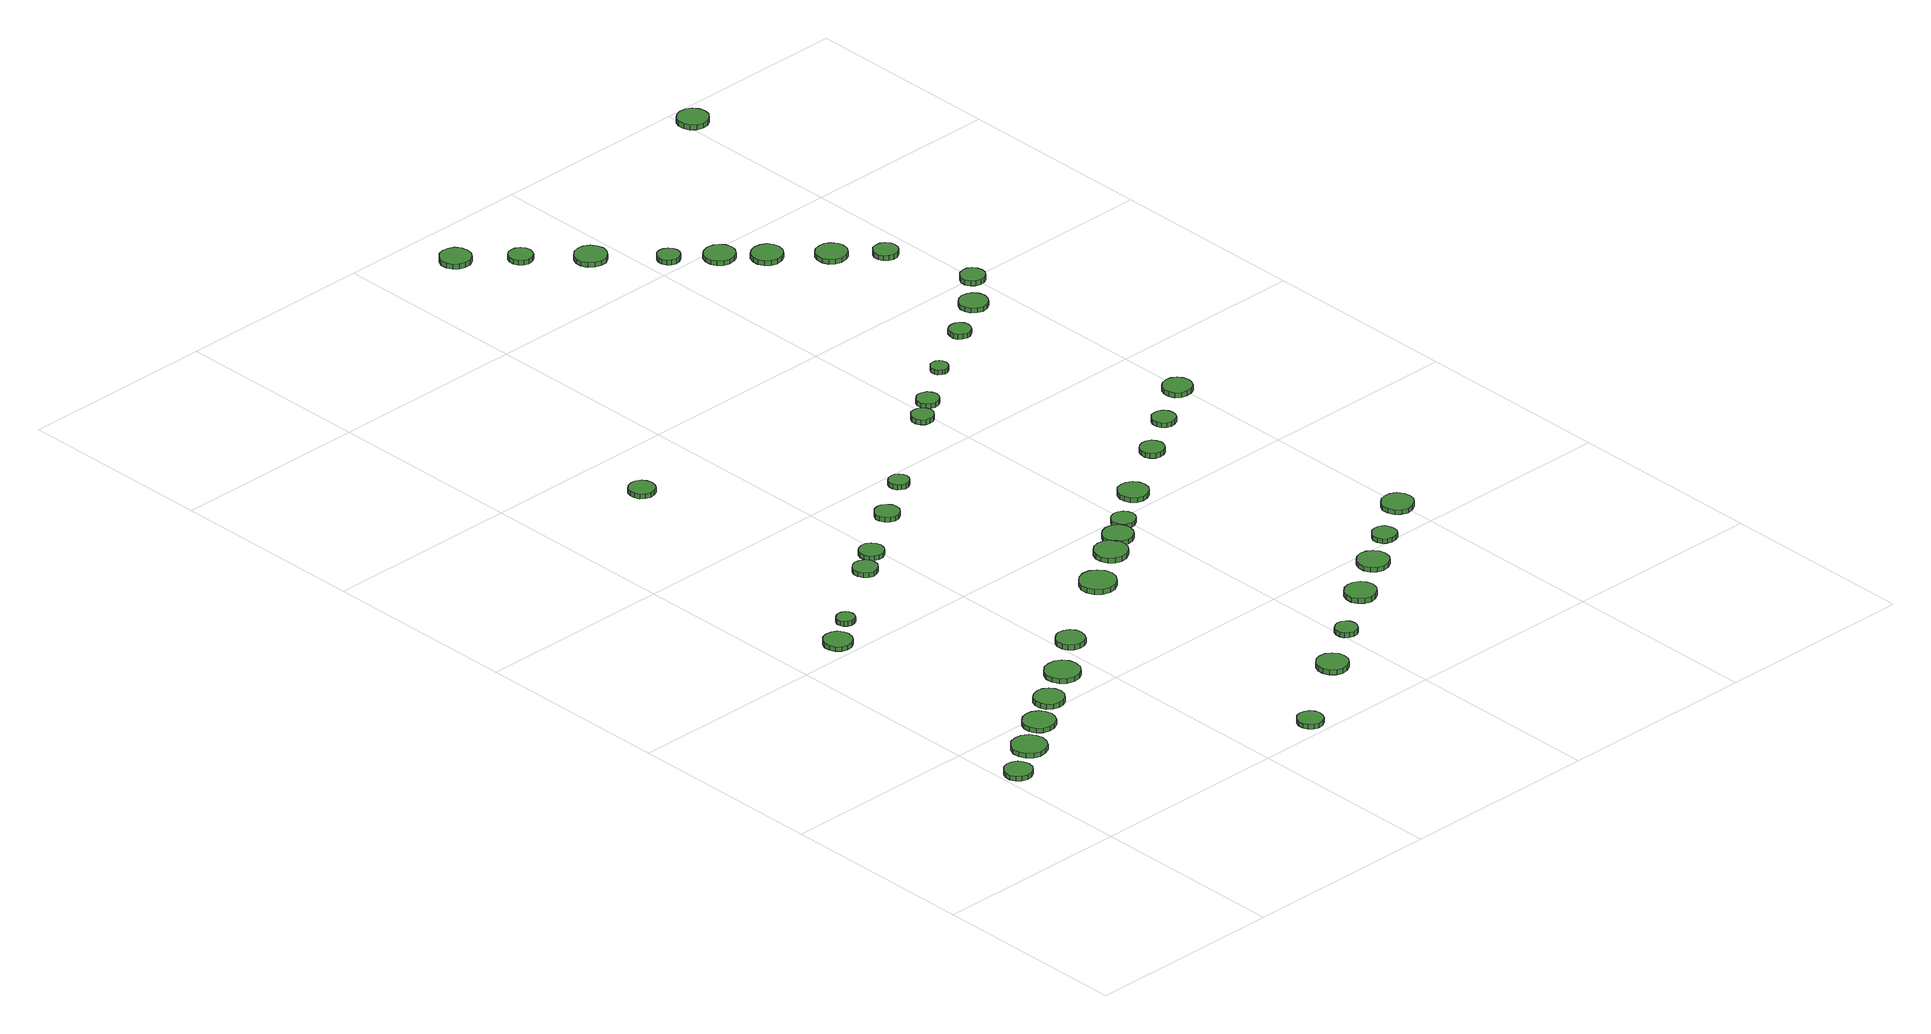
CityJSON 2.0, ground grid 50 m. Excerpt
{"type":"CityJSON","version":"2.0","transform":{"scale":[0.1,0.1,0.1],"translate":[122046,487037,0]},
"CityObjects":{
"tree1":{"type":"SolitaryVegetationObject","attributes":{"function":"something"},"geometry":[{"type":"MultiSurface","lod":"1","boundaries":[[[0,1,2,3,4,5,6,7,8,9,10,11,12,13,14]],[[15,16,17,18,19,20,21,22,23,24,25,26,27,28,29]],[[0,29,28,1]],[[1,28,27,2]],[[2,27,26,3]],[[3,26,25,4]],[[4,25,24,5]],[[5,24,23,6]],[[6,23,22,7]],[[7,22,21,8]],[[8,21,20,9]],[[9,20,19,10]],[[10,19,18,11]],[[11,18,17,12]],[[12,17,16,13]],[[13,16,15,14]],[[14,15,29,0]]]}]},
"tree2":{"type":"SolitaryVegetationObject","attributes":{"function":"something"},"geometry":[{"type":"MultiSurface","lod":"1","boundaries":[[[30,31,32,33,34,35,36,37,38,39,40,41,42,43,44]],[[45,46,47,48,49,50,51,52,53,54,55,56,57,58,59]],[[30,59,58,31]],[[31,58,57,32]],[[32,57,56,33]],[[33,56,55,34]],[[34,55,54,35]],[[35,54,53,36]],[[36,53,52,37]],[[37,52,51,38]],[[38,51,50,39]],[[39,50,49,40]],[[40,49,48,41]],[[41,48,47,42]],[[42,47,46,43]],[[43,46,45,44]],[[44,45,59,30]]]}]},
"tree3":{"type":"SolitaryVegetationObject","attributes":{"function":"something"},"geometry":[{"type":"MultiSurface","lod":"1","boundaries":[[[60,61,62,63,64,65,66,67,68,69,70,71,72,73,74]],[[75,76,77,78,79,80,81,82,83,84,85,86,87,88,89]],[[60,89,88,61]],[[61,88,87,62]],[[62,87,86,63]],[[63,86,85,64]],[[64,85,84,65]],[[65,84,83,66]],[[66,83,82,67]],[[67,82,81,68]],[[68,81,80,69]],[[69,80,79,70]],[[70,79,78,71]],[[71,78,77,72]],[[72,77,76,73]],[[73,76,75,74]],[[74,75,89,60]]]}]},
"tree4":{"type":"SolitaryVegetationObject","attributes":{"function":"something"},"geometry":[{"type":"MultiSurface","lod":"1","boundaries":[[[90,91,92,93,94,95,96,97,98,99,100,101,102,103,104]],[[105,106,107,108,109,110,111,112,113,114,115,116,117,118,119]],[[90,119,118,91]],[[91,118,117,92]],[[92,117,116,93]],[[93,116,115,94]],[[94,115,114,95]],[[95,114,113,96]],[[96,113,112,97]],[[97,112,111,98]],[[98,111,110,99]],[[99,110,109,100]],[[100,109,108,101]],[[101,108,107,102]],[[102,107,106,103]],[[103,106,105,104]],[[104,105,119,90]]]}]},
"tree5":{"type":"SolitaryVegetationObject","attributes":{"function":"something"},"geometry":[{"type":"MultiSurface","lod":"1","boundaries":[[[120,121,122,123,124,125,126,127,128,129,130,131,132,133,134]],[[135,136,137,138,139,140,141,142,143,144,145,146,147,148,149]],[[120,149,148,121]],[[121,148,147,122]],[[122,147,146,123]],[[123,146,145,124]],[[124,145,144,125]],[[125,144,143,126]],[[126,143,142,127]],[[127,142,141,128]],[[128,141,140,129]],[[129,140,139,130]],[[130,139,138,131]],[[131,138,137,132]],[[132,137,136,133]],[[133,136,135,134]],[[134,135,149,120]]]}]},
"tree6":{"type":"SolitaryVegetationObject","attributes":{"function":"something"},"geometry":[{"type":"MultiSurface","lod":"1","boundaries":[[[150,151,152,153,154,155,156,157,158,159,160,161,162,163,164]],[[165,166,167,168,169,170,171,172,173,174,175,176,177,178,179]],[[150,179,178,151]],[[151,178,177,152]],[[152,177,176,153]],[[153,176,175,154]],[[154,175,174,155]],[[155,174,173,156]],[[156,173,172,157]],[[157,172,171,158]],[[158,171,170,159]],[[159,170,169,160]],[[160,169,168,161]],[[161,168,167,162]],[[162,167,166,163]],[[163,166,165,164]],[[164,165,179,150]]]}]},
"tree7":{"type":"SolitaryVegetationObject","attributes":{"function":"something"},"geometry":[{"type":"MultiSurface","lod":"1","boundaries":[[[180,181,182,183,184,185,186,187,188,189,190,191,192,193,194]],[[195,196,197,198,199,200,201,202,203,204,205,206,207,208,209]],[[180,209,208,181]],[[181,208,207,182]],[[182,207,206,183]],[[183,206,205,184]],[[184,205,204,185]],[[185,204,203,186]],[[186,203,202,187]],[[187,202,201,188]],[[188,201,200,189]],[[189,200,199,190]],[[190,199,198,191]],[[191,198,197,192]],[[192,197,196,193]],[[193,196,195,194]],[[194,195,209,180]]]}]},
"tree8":{"type":"SolitaryVegetationObject","attributes":{"function":"something"},"geometry":[{"type":"MultiSurface","lod":"1","boundaries":[[[210,211,212,213,214,215,216,217,218,219,220,221,222,223,224]],[[225,226,227,228,229,230,231,232,233,234,235,236,237,238,239]],[[210,239,238,211]],[[211,238,237,212]],[[212,237,236,213]],[[213,236,235,214]],[[214,235,234,215]],[[215,234,233,216]],[[216,233,232,217]],[[217,232,231,218]],[[218,231,230,219]],[[219,230,229,220]],[[220,229,228,221]],[[221,228,227,222]],[[222,227,226,223]],[[223,226,225,224]],[[224,225,239,210]]]}]},
"tree9":{"type":"SolitaryVegetationObject","attributes":{"function":"something"},"geometry":[{"type":"MultiSurface","lod":"1","boundaries":[[[240,241,242,243,244,245,246,247,248,249,250,251,252,253,254]],[[255,256,257,258,259,260,261,262,263,264,265,266,267,268,269]],[[240,269,268,241]],[[241,268,267,242]],[[242,267,266,243]],[[243,266,265,244]],[[244,265,264,245]],[[245,264,263,246]],[[246,263,262,247]],[[247,262,261,248]],[[248,261,260,249]],[[249,260,259,250]],[[250,259,258,251]],[[251,258,257,252]],[[252,257,256,253]],[[253,256,255,254]],[[254,255,269,240]]]}]},
"tree10":{"type":"SolitaryVegetationObject","attributes":{"function":"something"},"geometry":[{"type":"MultiSurface","lod":"1","boundaries":[[[270,271,272,273,274,275,276,277,278,279,280,281,282,283,284]],[[285,286,287,288,289,290,291,292,293,294,295,296,297,298,299]],[[270,299,298,271]],[[271,298,297,272]],[[272,297,296,273]],[[273,296,295,274]],[[274,295,294,275]],[[275,294,293,276]],[[276,293,292,277]],[[277,292,291,278]],[[278,291,290,279]],[[279,290,289,280]],[[280,289,288,281]],[[281,288,287,282]],[[282,287,286,283]],[[283,286,285,284]],[[284,285,299,270]]]}]},
"tree11":{"type":"SolitaryVegetationObject","attributes":{"function":"something"},"geometry":[{"type":"MultiSurface","lod":"1","boundaries":[[[300,301,302,303,304,305,306,307,308,309,310,311,312,313,314]],[[315,316,317,318,319,320,321,322,323,324,325,326,327,328,329]],[[300,329,328,301]],[[301,328,327,302]],[[302,327,326,303]],[[303,326,325,304]],[[304,325,324,305]],[[305,324,323,306]],[[306,323,322,307]],[[307,322,321,308]],[[308,321,320,309]],[[309,320,319,310]],[[310,319,318,311]],[[311,318,317,312]],[[312,317,316,313]],[[313,316,315,314]],[[314,315,329,300]]]}]},
"tree12":{"type":"SolitaryVegetationObject","attributes":{"function":"something"},"geometry":[{"type":"MultiSurface","lod":"1","boundaries":[[[330,331,332,333,334,335,336,337,338,339,340,341,342,343,344]],[[345,346,347,348,349,350,351,352,353,354,355,356,357,358,359]],[[330,359,358,331]],[[331,358,357,332]],[[332,357,356,333]],[[333,356,355,334]],[[334,355,354,335]],[[335,354,353,336]],[[336,353,352,337]],[[337,352,351,338]],[[338,351,350,339]],[[339,350,349,340]],[[340,349,348,341]],[[341,348,347,342]],[[342,347,346,343]],[[343,346,345,344]],[[344,345,359,330]]]}]},
"tree13":{"type":"SolitaryVegetationObject","attributes":{"function":"something"},"geometry":[{"type":"MultiSurface","lod":"1","boundaries":[[[360,361,362,363,364,365,366,367,368,369,370,371,372,373,374]],[[375,376,377,378,379,380,381,382,383,384,385,386,387,388,389]],[[360,389,388,361]],[[361,388,387,362]],[[362,387,386,363]],[[363,386,385,364]],[[364,385,384,365]],[[365,384,383,366]],[[366,383,382,367]],[[367,382,381,368]],[[368,381,380,369]],[[369,380,379,370]],[[370,379,378,371]],[[371,378,377,372]],[[372,377,376,373]],[[373,376,375,374]],[[374,375,389,360]]]}]},
"tree14":{"type":"SolitaryVegetationObject","attributes":{"function":"something"},"geometry":[{"type":"MultiSurface","lod":"1","boundaries":[[[390,391,392,393,394,395,396,397,398,399,400,401,402,403,404]],[[405,406,407,408,409,410,411,412,413,414,415,416,417,418,419]],[[390,419,418,391]],[[391,418,417,392]],[[392,417,416,393]],[[393,416,415,394]],[[394,415,414,395]],[[395,414,413,396]],[[396,413,412,397]],[[397,412,411,398]],[[398,411,410,399]],[[399,410,409,400]],[[400,409,408,401]],[[401,408,407,402]],[[402,407,406,403]],[[403,406,405,404]],[[404,405,419,390]]]}]},
"tree15":{"type":"SolitaryVegetationObject","attributes":{"function":"something"},"geometry":[{"type":"MultiSurface","lod":"1","boundaries":[[[420,421,422,423,424,425,426,427,428,429,430,431,432,433,434]],[[435,436,437,438,439,440,441,442,443,444,445,446,447,448,449]],[[420,449,448,421]],[[421,448,447,422]],[[422,447,446,423]],[[423,446,445,424]],[[424,445,444,425]],[[425,444,443,426]],[[426,443,442,427]],[[427,442,441,428]],[[428,441,440,429]],[[429,440,439,430]],[[430,439,438,431]],[[431,438,437,432]],[[432,437,436,433]],[[433,436,435,434]],[[434,435,449,420]]]}]},
"tree16":{"type":"SolitaryVegetationObject","attributes":{"function":"something"},"geometry":[{"type":"MultiSurface","lod":"1","boundaries":[[[450,451,452,453,454,455,456,457,458,459,460,461,462,463,464]],[[465,466,467,468,469,470,471,472,473,474,475,476,477,478,479]],[[450,479,478,451]],[[451,478,477,452]],[[452,477,476,453]],[[453,476,475,454]],[[454,475,474,455]],[[455,474,473,456]],[[456,473,472,457]],[[457,472,471,458]],[[458,471,470,459]],[[459,470,469,460]],[[460,469,468,461]],[[461,468,467,462]],[[462,467,466,463]],[[463,466,465,464]],[[464,465,479,450]]]}]},
"tree17":{"type":"SolitaryVegetationObject","attributes":{"function":"something"},"geometry":[{"type":"MultiSurface","lod":"1","boundaries":[[[480,481,482,483,484,485,486,487,488,489,490,491,492,493,494]],[[495,496,497,498,499,500,501,502,503,504,505,506,507,508,509]],[[480,509,508,481]],[[481,508,507,482]],[[482,507,506,483]],[[483,506,505,484]],[[484,505,504,485]],[[485,504,503,486]],[[486,503,502,487]],[[487,502,501,488]],[[488,501,500,489]],[[489,500,499,490]],[[490,499,498,491]],[[491,498,497,492]],[[492,497,496,493]],[[493,496,495,494]],[[494,495,509,480]]]}]},
"tree18":{"type":"SolitaryVegetationObject","attributes":{"function":"something"},"geometry":[{"type":"MultiSurface","lod":"1","boundaries":[[[510,511,512,513,514,515,516,517,518,519,520,521,522,523,524]],[[525,526,527,528,529,530,531,532,533,534,535,536,537,538,539]],[[510,539,538,511]],[[511,538,537,512]],[[512,537,536,513]],[[513,536,535,514]],[[514,535,534,515]],[[515,534,533,516]],[[516,533,532,517]],[[517,532,531,518]],[[518,531,530,519]],[[519,530,529,520]],[[520,529,528,521]],[[521,528,527,522]],[[522,527,526,523]],[[523,526,525,524]],[[524,525,539,510]]]}]},
"tree19":{"type":"SolitaryVegetationObject","attributes":{"function":"something"},"geometry":[{"type":"MultiSurface","lod":"1","boundaries":[[[540,541,542,543,544,545,546,547,548,549,550,551,552,553,554]],[[555,556,557,558,559,560,561,562,563,564,565,566,567,568,569]],[[540,569,568,541]],[[541,568,567,542]],[[542,567,566,543]],[[543,566,565,544]],[[544,565,564,545]],[[545,564,563,546]],[[546,563,562,547]],[[547,562,561,548]],[[548,561,560,549]],[[549,560,559,550]],[[550,559,558,551]],[[551,558,557,552]],[[552,557,556,553]],[[553,556,555,554]],[[554,555,569,540]]]}]},
"tree20":{"type":"SolitaryVegetationObject","attributes":{"function":"something"},"geometry":[{"type":"MultiSurface","lod":"1","boundaries":[[[570,571,572,573,574,575,576,577,578,579,580,581,582,583,584]],[[585,586,587,588,589,590,591,592,593,594,595,596,597,598,599]],[[570,599,598,571]],[[571,598,597,572]],[[572,597,596,573]],[[573,596,595,574]],[[574,595,594,575]],[[575,594,593,576]],[[576,593,592,577]],[[577,592,591,578]],[[578,591,590,579]],[[579,590,589,580]],[[580,589,588,581]],[[581,588,587,582]],[[582,587,586,583]],[[583,586,585,584]],[[584,585,599,570]]]}]},
"tree21":{"type":"SolitaryVegetationObject","attributes":{"function":"something"},"geometry":[{"type":"MultiSurface","lod":"1","boundaries":[[[600,601,602,603,604,605,606,607,608,609,610,611,612,613,614]],[[615,616,617,618,619,620,621,622,623,624,625,626,627,628,629]],[[600,629,628,601]],[[601,628,627,602]],[[602,627,626,603]],[[603,626,625,604]],[[604,625,624,605]],[[605,624,623,606]],[[606,623,622,607]],[[607,622,621,608]],[[608,621,620,609]],[[609,620,619,610]],[[610,619,618,611]],[[611,618,617,612]],[[612,617,616,613]],[[613,616,615,614]],[[614,615,629,600]]]}]},
"tree22":{"type":"SolitaryVegetationObject","attributes":{"function":"something"},"geometry":[{"type":"MultiSurface","lod":"1","boundaries":[[[630,631,632,633,634,635,636,637,638,639,640,641,642,643,644]],[[645,646,647,648,649,650,651,652,653,654,655,656,657,658,659]],[[630,659,658,631]],[[631,658,657,632]],[[632,657,656,633]],[[633,656,655,634]],[[634,655,654,635]],[[635,654,653,636]],[[636,653,652,637]],[[637,652,651,638]],[[638,651,650,639]],[[639,650,649,640]],[[640,649,648,641]],[[641,648,647,642]],[[642,647,646,643]],[[643,646,645,644]],[[644,645,659,630]]]}]},
"tree23":{"type":"SolitaryVegetationObject","attributes":{"function":"something"},"geometry":[{"type":"MultiSurface","lod":"1","boundaries":[[[660,661,662,663,664,665,666,667,668,669,670,671,672,673,674]],[[675,676,677,678,679,680,681,682,683,684,685,686,687,688,689]],[[660,689,688,661]],[[661,688,687,662]],[[662,687,686,663]],[[663,686,685,664]],[[664,685,684,665]],[[665,684,683,666]],[[666,683,682,667]],[[667,682,681,668]],[[668,681,680,669]],[[669,680,679,670]],[[670,679,678,671]],[[671,678,677,672]],[[672,677,676,673]],[[673,676,675,674]],[[674,675,689,660]]]}]},
"tree24":{"type":"SolitaryVegetationObject","attributes":{"function":"something"},"geometry":[{"type":"MultiSurface","lod":"1","boundaries":[[[690,691,692,693,694,695,696,697,698,699,700,701,702,703,704]],[[705,706,707,708,709,710,711,712,713,714,715,716,717,718,719]],[[690,719,718,691]],[[691,718,717,692]],[[692,717,716,693]],[[693,716,715,694]],[[694,715,714,695]],[[695,714,713,696]],[[696,713,712,697]],[[697,712,711,698]],[[698,711,710,699]],[[699,710,709,700]],[[700,709,708,701]],[[701,708,707,702]],[[702,707,706,703]],[[703,706,705,704]],[[704,705,719,690]]]}]},
"tree25":{"type":"SolitaryVegetationObject","attributes":{"function":"something"},"geometry":[{"type":"MultiSurface","lod":"1","boundaries":[[[720,721,722,723,724,725,726,727,728,729,730,731,732,733,734]],[[735,736,737,738,739,740,741,742,743,744,745,746,747,748,749]],[[720,749,748,721]],[[721,748,747,722]],[[722,747,746,723]],[[723,746,745,724]],[[724,745,744,725]],[[725,744,743,726]],[[726,743,742,727]],[[727,742,741,728]],[[728,741,740,729]],[[729,740,739,730]],[[730,739,738,731]],[[731,738,737,732]],[[732,737,736,733]],[[733,736,735,734]],[[734,735,749,720]]]}]},
"tree26":{"type":"SolitaryVegetationObject","attributes":{"function":"something"},"geometry":[{"type":"MultiSurface","lod":"1","boundaries":[[[750,751,752,753,754,755,756,757,758,759,760,761,762,763,764]],[[765,766,767,768,769,770,771,772,773,774,775,776,777,778,779]],[[750,779,778,751]],[[751,778,777,752]],[[752,777,776,753]],[[753,776,775,754]],[[754,775,774,755]],[[755,774,773,756]],[[756,773,772,757]],[[757,772,771,758]],[[758,771,770,759]],[[759,770,769,760]],[[760,769,768,761]],[[761,768,767,762]],[[762,767,766,763]],[[763,766,765,764]],[[764,765,779,750]]]}]},
"tree27":{"type":"SolitaryVegetationObject","attributes":{"function":"something"},"geometry":[{"type":"MultiSurface","lod":"1","boundaries":[[[780,781,782,783,784,785,786,787,788,789,790,791,792,793,794]],[[795,796,797,798,799,800,801,802,803,804,805,806,807,808,809]],[[780,809,808,781]],[[781,808,807,782]],[[782,807,806,783]],[[783,806,805,784]],[[784,805,804,785]],[[785,804,803,786]],[[786,803,802,787]],[[787,802,801,788]],[[788,801,800,789]],[[789,800,799,790]],[[790,799,798,791]],[[791,798,797,792]],[[792,797,796,793]],[[793,796,795,794]],[[794,795,809,780]]]}]},
"tree28":{"type":"SolitaryVegetationObject","attributes":{"function":"something"},"geometry":[{"type":"MultiSurface","lod":"1","boundaries":[[[810,811,812,813,814,815,816,817,818,819,820,821,822,823,824]],[[825,826,827,828,829,830,831,832,833,834,835,836,837,838,839]],[[810,839,838,811]],[[811,838,837,812]],[[812,837,836,813]],[[813,836,835,814]],[[814,835,834,815]],[[815,834,833,816]],[[816,833,832,817]],[[817,832,831,818]],[[818,831,830,819]],[[819,830,829,820]],[[820,829,828,821]],[[821,828,827,822]],[[822,827,826,823]],[[823,826,825,824]],[[824,825,839,810]]]}]},
"tree29":{"type":"SolitaryVegetationObject","attributes":{"function":"something"},"geometry":[{"type":"MultiSurface","lod":"1","boundaries":[[[840,841,842,843,844,845,846,847,848,849,850,851,852,853,854]],[[855,856,857,858,859,860,861,862,863,864,865,866,867,868,869]],[[840,869,868,841]],[[841,868,867,842]],[[842,867,866,843]],[[843,866,865,844]],[[844,865,864,845]],[[845,864,863,846]],[[846,863,862,847]],[[847,862,861,848]],[[848,861,860,849]],[[849,860,859,850]],[[850,859,858,851]],[[851,858,857,852]],[[852,857,856,853]],[[853,856,855,854]],[[854,855,869,840]]]}]},
"tree30":{"type":"SolitaryVegetationObject","attributes":{"function":"something"},"geometry":[{"type":"MultiSurface","lod":"1","boundaries":[[[870,871,872,873,874,875,876,877,878,879,880,881,882,883,884]],[[885,886,887,888,889,890,891,892,893,894,895,896,897,898,899]],[[870,899,898,871]],[[871,898,897,872]],[[872,897,896,873]],[[873,896,895,874]],[[874,895,894,875]],[[875,894,893,876]],[[876,893,892,877]],[[877,892,891,878]],[[878,891,890,879]],[[879,890,889,880]],[[880,889,888,881]],[[881,888,887,882]],[[882,887,886,883]],[[883,886,885,884]],[[884,885,899,870]]]}]},
"tree31":{"type":"SolitaryVegetationObject","attributes":{"function":"something"},"geometry":[{"type":"MultiSurface","lod":"1","boundaries":[[[900,901,902,903,904,905,906,907,908,909,910,911,912,913,914]],[[915,916,917,918,919,920,921,922,923,924,925,926,927,928,929]],[[900,929,928,901]],[[901,928,927,902]],[[902,927,926,903]],[[903,926,925,904]],[[904,925,924,905]],[[905,924,923,906]],[[906,923,922,907]],[[907,922,921,908]],[[908,921,920,909]],[[909,920,919,910]],[[910,919,918,911]],[[911,918,917,912]],[[912,917,916,913]],[[913,916,915,914]],[[914,915,929,900]]]}]},
"tree32":{"type":"SolitaryVegetationObject","attributes":{"function":"something"},"geometry":[{"type":"MultiSurface","lod":"1","boundaries":[[[930,931,932,933,934,935,936,937,938,939,940,941,942,943,944]],[[945,946,947,948,949,950,951,952,953,954,955,956,957,958,959]],[[930,959,958,931]],[[931,958,957,932]],[[932,957,956,933]],[[933,956,955,934]],[[934,955,954,935]],[[935,954,953,936]],[[936,953,952,937]],[[937,952,951,938]],[[938,951,950,939]],[[939,950,949,940]],[[940,949,948,941]],[[941,948,947,942]],[[942,947,946,943]],[[943,946,945,944]],[[944,945,959,930]]]}]},
"tree33":{"type":"SolitaryVegetationObject","attributes":{"function":"something"},"geometry":[{"type":"MultiSurface","lod":"1","boundaries":[[[960,961,962,963,964,965,966,967,968,969,970,971,972,973,974]],[[975,976,977,978,979,980,981,982,983,984,985,986,987,988,989]],[[960,989,988,961]],[[961,988,987,962]],[[962,987,986,963]],[[963,986,985,964]],[[964,985,984,965]],[[965,984,983,966]],[[966,983,982,967]],[[967,982,981,968]],[[968,981,980,969]],[[969,980,979,970]],[[970,979,978,971]],[[971,978,977,972]],[[972,977,976,973]],[[973,976,975,974]],[[974,975,989,960]]]}]},
"tree34":{"type":"SolitaryVegetationObject","attributes":{"function":"something"},"geometry":[{"type":"MultiSurface","lod":"1","boundaries":[[[990,991,992,993,994,995,996,997,998,999,1000,1001,1002,1003,1004]],[[1005,1006,1007,1008,1009,1010,1011,1012,1013,1014,1015,1016,1017,1018,1019]],[[990,1019,1018,991]],[[991,1018,1017,992]],[[992,1017,1016,993]],[[993,1016,1015,994]],[[994,1015,1014,995]],[[995,1014,1013,996]],[[996,1013,1012,997]],[[997,1012,1011,998]],[[998,1011,1010,999]],[[999,1010,1009,1000]],[[1000,1009,1008,1001]],[[1001,1008,1007,1002]],[[1002,1007,1006,1003]],[[1003,1006,1005,1004]],[[1004,1005,1019,990]]]}]},
"tree35":{"type":"SolitaryVegetationObject","attributes":{"function":"something"},"geometry":[{"type":"MultiSurface","lod":"1","boundaries":[[[1020,1021,1022,1023,1024,1025,1026,1027,1028,1029,1030,1031,1032,1033,1034]],[[1035,1036,1037,1038,1039,1040,1041,1042,1043,1044,1045,1046,1047,1048,1049]],[[1020,1049,1048,1021]],[[1021,1048,1047,1022]],[[1022,1047,1046,1023]],[[1023,1046,1045,1024]],[[1024,1045,1044,1025]],[[1025,1044,1043,1026]],[[1026,1043,1042,1027]],[[1027,1042,1041,1028]],[[1028,1041,1040,1029]],[[1029,1040,1039,1030]],[[1030,1039,1038,1031]],[[1031,1038,1037,1032]],[[1032,1037,1036,1033]],[[1033,1036,1035,1034]],[[1034,1035,1049,1020]]]}]},
"tree36":{"type":"SolitaryVegetationObject","attributes":{"function":"something"},"geometry":[{"type":"MultiSurface","lod":"1","boundaries":[[[1050,1051,1052,1053,1054,1055,1056,1057,1058,1059,1060,1061,1062,1063,1064]],[[1065,1066,1067,1068,1069,1070,1071,1072,1073,1074,1075,1076,1077,1078,1079]],[[1050,1079,1078,1051]],[[1051,1078,1077,1052]],[[1052,1077,1076,1053]],[[1053,1076,1075,1054]],[[1054,1075,1074,1055]],[[1055,1074,1073,1056]],[[1056,1073,1072,1057]],[[1057,1072,1071,1058]],[[1058,1071,1070,1059]],[[1059,1070,1069,1060]],[[1060,1069,1068,1061]],[[1061,1068,1067,1062]],[[1062,1067,1066,1063]],[[1063,1066,1065,1064]],[[1064,1065,1079,1050]]]}]},
"tree37":{"type":"SolitaryVegetationObject","attributes":{"function":"something"},"geometry":[{"type":"MultiSurface","lod":"1","boundaries":[[[1080,1081,1082,1083,1084,1085,1086,1087,1088,1089,1090,1091,1092,1093,1094]],[[1095,1096,1097,1098,1099,1100,1101,1102,1103,1104,1105,1106,1107,1108,1109]],[[1080,1109,1108,1081]],[[1081,1108,1107,1082]],[[1082,1107,1106,1083]],[[1083,1106,1105,1084]],[[1084,1105,1104,1085]],[[1085,1104,1103,1086]],[[1086,1103,1102,1087]],[[1087,1102,1101,1088]],[[1088,1101,1100,1089]],[[1089,1100,1099,1090]],[[1090,1099,1098,1091]],[[1091,1098,1097,1092]],[[1092,1097,1096,1093]],[[1093,1096,1095,1094]],[[1094,1095,1109,1080]]]}]},
"tree38":{"type":"SolitaryVegetationObject","attributes":{"function":"something"},"geometry":[{"type":"MultiSurface","lod":"1","boundaries":[[[1110,1111,1112,1113,1114,1115,1116,1117,1118,1119,1120,1121,1122,1123,1124]],[[1125,1126,1127,1128,1129,1130,1131,1132,1133,1134,1135,1136,1137,1138,1139]],[[1110,1139,1138,1111]],[[1111,1138,1137,1112]],[[1112,1137,1136,1113]],[[1113,1136,1135,1114]],[[1114,1135,1134,1115]],[[1115,1134,1133,1116]],[[1116,1133,1132,1117]],[[1117,1132,1131,1118]],[[1118,1131,1130,1119]],[[1119,1130,1129,1120]],[[1120,1129,1128,1121]],[[1121,1128,1127,1122]],[[1122,1127,1126,1123]],[[1123,1126,1125,1124]],[[1124,1125,1139,1110]]]}]},
"tree39":{"type":"SolitaryVegetationObject","attributes":{"function":"something"},"geometry":[{"type":"MultiSurface","lod":"1","boundaries":[[[1140,1141,1142,1143,1144,1145,1146,1147,1148,1149,1150,1151,1152,1153,1154]],[[1155,1156,1157,1158,1159,1160,1161,1162,1163,1164,1165,1166,1167,1168,1169]],[[1140,1169,1168,1141]],[[1141,1168,1167,1142]],[[1142,1167,1166,1143]],[[1143,1166,1165,1144]],[[1144,1165,1164,1145]],[[1145,1164,1163,1146]],[[1146,1163,1162,1147]],[[1147,1162,1161,1148]],[[1148,1161,1160,1149]],[[1149,1160,1159,1150]],[[1150,1159,1158,1151]],[[1151,1158,1157,1152]],[[1152,1157,1156,1153]],[[1153,1156,1155,1154]],[[1154,1155,1169,1140]]]}]},
"tree40":{"type":"SolitaryVegetationObject","attributes":{"function":"something"},"geometry":[{"type":"MultiSurface","lod":"1","boundaries":[[[1170,1171,1172,1173,1174,1175,1176,1177,1178,1179,1180,1181,1182,1183,1184]],[[1185,1186,1187,1188,1189,1190,1191,1192,1193,1194,1195,1196,1197,1198,1199]],[[1170,1199,1198,1171]],[[1171,1198,1197,1172]],[[1172,1197,1196,1173]],[[1173,1196,1195,1174]],[[1174,1195,1194,1175]],[[1175,1194,1193,1176]],[[1176,1193,1192,1177]],[[1177,1192,1191,1178]],[[1178,1191,1190,1179]],[[1179,1190,1189,1180]],[[1180,1189,1188,1181]],[[1181,1188,1187,1182]],[[1182,1187,1186,1183]],[[1183,1186,1185,1184]],[[1184,1185,1199,1170]]]}]},
"tree41":{"type":"SolitaryVegetationObject","attributes":{"function":"something"},"geometry":[{"type":"MultiSurface","lod":"1","boundaries":[[[1200,1201,1202,1203,1204,1205,1206,1207,1208,1209,1210,1211,1212,1213,1214]],[[1215,1216,1217,1218,1219,1220,1221,1222,1223,1224,1225,1226,1227,1228,1229]],[[1200,1229,1228,1201]],[[1201,1228,1227,1202]],[[1202,1227,1226,1203]],[[1203,1226,1225,1204]],[[1204,1225,1224,1205]],[[1205,1224,1223,1206]],[[1206,1223,1222,1207]],[[1207,1222,1221,1208]],[[1208,1221,1220,1209]],[[1209,1220,1219,1210]],[[1210,1219,1218,1211]],[[1211,1218,1217,1212]],[[1212,1217,1216,1213]],[[1213,1216,1215,1214]],[[1214,1215,1229,1200]]]}]},
"tree42":{"type":"SolitaryVegetationObject","attributes":{"function":"something"},"geometry":[{"type":"MultiSurface","lod":"1","boundaries":[[[1230,1231,1232,1233,1234,1235,1236,1237,1238,1239,1240,1241,1242,1243,1244]],[[1245,1246,1247,1248,1249,1250,1251,1252,1253,1254,1255,1256,1257,1258,1259]],[[1230,1259,1258,1231]],[[1231,1258,1257,1232]],[[1232,1257,1256,1233]],[[1233,1256,1255,1234]],[[1234,1255,1254,1235]],[[1235,1254,1253,1236]],[[1236,1253,1252,1237]],[[1237,1252,1251,1238]],[[1238,1251,1250,1239]],[[1239,1250,1249,1240]],[[1240,1249,1248,1241]],[[1241,1248,1247,1242]],[[1242,1247,1246,1243]],[[1243,1246,1245,1244]],[[1244,1245,1259,1230]]]}]},
"tree43":{"type":"SolitaryVegetationObject","attributes":{"function":"something"},"geometry":[{"type":"MultiSurface","lod":"1","boundaries":[[[1260,1261,1262,1263,1264,1265,1266,1267,1268,1269,1270,1271,1272,1273,1274]],[[1275,1276,1277,1278,1279,1280,1281,1282,1283,1284,1285,1286,1287,1288,1289]],[[1260,1289,1288,1261]],[[1261,1288,1287,1262]],[[1262,1287,1286,1263]],[[1263,1286,1285,1264]],[[1264,1285,1284,1265]],[[1265,1284,1283,1266]],[[1266,1283,1282,1267]],[[1267,1282,1281,1268]],[[1268,1281,1280,1269]],[[1269,1280,1279,1270]],[[1270,1279,1278,1271]],[[1271,1278,1277,1272]],[[1272,1277,1276,1273]],[[1273,1276,1275,1274]],[[1274,1275,1289,1260]]]}]}
},
"vertices":[
[77,346,14],[74,360,14],[66,372,14],[53,379,14],[39,381,14],[25,376,14],[15,366,14],[9,353,14],[9,339,14],[15,326,14],[25,316,14],[39,312,14],[53,313,14],[66,321,14],[74,332,14],[74,332,2],[66,321,2],[53,313,2],[39,312,2],[25,316,2],[15,326,2],[9,339,2],[9,353,2],[15,366,2],[25,376,2],[39,381,2],[53,379,2],[66,372,2],[74,360,2],[77,346,2],
[180,408,14],[176,425,14],[166,440,14],[150,449,14],[132,451,14],[115,445,14],[102,433,14],[95,417,14],[95,399,14],[102,383,14],[115,371,14],[132,365,14],[150,367,14],[166,376,14],[176,390,14],[176,390,2],[166,376,2],[150,367,2],[132,365,2],[115,371,2],[102,383,2],[95,399,2],[95,417,2],[102,433,2],[115,445,2],[132,451,2],[150,449,2],[166,440,2],[176,425,2],[180,408,2],
[269,471,14],[265,487,14],[256,500,14],[241,508,14],[225,510,14],[209,505,14],[197,494,14],[190,479,14],[190,462,14],[197,447,14],[209,436,14],[225,431,14],[241,433,14],[256,441,14],[265,455,14],[265,455,2],[256,441,2],[241,433,2],[225,431,2],[209,436,2],[197,447,2],[190,462,2],[190,479,2],[197,494,2],[209,505,2],[225,510,2],[241,508,2],[256,500,2],[265,487,2],[269,471,2],
[176,1040,20],[173,1054,20],[165,1066,20],[152,1073,20],[137,1075,20],[123,1070,20],[113,1061,20],[107,1047,20],[107,1033,20],[113,1019,20],[123,1009,20],[137,1005,20],[152,1006,20],[165,1014,20],[173,1026,20],[173,1026,8],[165,1014,8],[152,1006,8],[137,1005,8],[123,1009,8],[113,1019,8],[107,1033,8],[107,1047,8],[113,1061,8],[123,1070,8],[137,1075,8],[152,1073,8],[165,1066,8],[173,1054,8],[176,1040,8],
[353,527,16],[349,542,16],[340,554,16],[327,562,16],[312,564,16],[297,559,16],[285,549,16],[279,535,16],[279,519,16],[285,505,16],[297,495,16],[312,490,16],[327,492,16],[340,499,16],[349,512,16],[349,512,3],[340,499,3],[327,492,3],[312,490,3],[297,495,3],[285,505,3],[279,519,3],[279,535,3],[285,549,3],[297,559,3],[312,564,3],[327,562,3],[340,554,3],[349,542,3],[353,527,3],
[250,1104,16],[248,1113,16],[243,1120,16],[235,1125,16],[226,1126,16],[217,1123,16],[210,1117,16],[206,1108,16],[206,1099,16],[210,1091,16],[217,1085,16],[226,1082,16],[235,1083,16],[243,1087,16],[248,1095,16],[248,1095,3],[243,1087,3],[235,1083,3],[226,1082,3],[217,1085,3],[210,1091,3],[206,1099,3],[206,1108,3],[210,1117,3],[217,1123,3],[226,1126,3],[235,1125,3],[243,1120,3],[248,1113,3],[250,1104,3],
[462,591,16],[459,608,16],[448,623,16],[433,631,16],[415,633,16],[398,628,16],[385,616,16],[377,600,16],[377,582,16],[385,566,16],[398,554,16],[415,548,16],[433,550,16],[448,559,16],[459,573,16],[459,573,4],[448,559,4],[433,550,4],[415,548,4],[398,554,4],[385,566,4],[377,582,4],[377,600,4],[385,616,4],[398,628,4],[415,633,4],[433,631,4],[448,623,4],[459,608,4],[462,591,4],
[704,39,20],[701,52,20],[694,63,20],[682,69,20],[669,71,20],[657,67,20],[647,58,20],[642,46,20],[642,33,20],[647,21,20],[657,12,20],[669,8,20],[682,9,20],[694,16,20],[701,26,20],[701,26,8],[694,16,8],[682,9,8],[669,8,8],[657,12,8],[647,21,8],[642,33,8],[642,46,8],[647,58,8],[657,67,8],[669,71,8],[682,69,8],[694,63,8],[701,52,8],[704,39,8],
[561,675,21],[558,689,21],[550,701,21],[537,708,21],[522,710,21],[509,705,21],[498,695,21],[492,682,21],[492,667,21],[498,654,21],[509,644,21],[522,640,21],[537,641,21],[550,648,21],[558,660,21],[558,660,8],[550,648,8],[537,641,8],[522,640,8],[509,644,8],[498,654,8],[492,667,8],[492,682,8],[498,695,8],[509,705,8],[522,710,8],[537,708,8],[550,701,8],[558,689,8],[561,675,8],
[444,1232,17],[442,1244,17],[434,1254,17],[423,1260,17],[411,1262,17],[399,1258,17],[390,1249,17],[384,1238,17],[384,1225,17],[390,1214,17],[399,1205,17],[411,1201,17],[423,1203,17],[434,1209,17],[442,1219,17],[442,1219,5],[434,1209,5],[423,1203,5],[411,1201,5],[399,1205,5],[390,1214,5],[384,1225,5],[384,1238,5],[390,1249,5],[399,1258,5],[411,1262,5],[423,1260,5],[434,1254,5],[442,1244,5],[444,1232,5],
[328,1842,14],[325,1855,14],[318,1866,14],[306,1873,14],[293,1874,14],[280,1870,14],[270,1861,14],[265,1849,14],[265,1836,14],[270,1823,14],[280,1815,14],[293,1810,14],[306,1812,14],[318,1818,14],[325,1829,14],[325,1829,2],[318,1818,2],[306,1812,2],[293,1810,2],[280,1815,2],[270,1823,2],[265,1836,2],[265,1849,2],[270,1861,2],[280,1870,2],[293,1874,2],[306,1873,2],[318,1866,2],[325,1855,2],[328,1842,2],
[509,1278,15],[506,1290,15],[499,1300,15],[488,1307,15],[475,1308,15],[463,1304,15],[454,1296,15],[449,1284,15],[449,1272,15],[454,1260,15],[463,1252,15],[475,1248,15],[488,1249,15],[499,1255,15],[506,1266,15],[506,1266,3],[499,1255,3],[488,1249,3],[475,1248,3],[463,1252,3],[454,1260,3],[449,1272,3],[449,1284,3],[454,1296,3],[463,1304,3],[475,1308,3],[488,1307,3],[499,1300,3],[506,1290,3],[509,1278,3],
[921,184,20],[918,199,20],[908,212,20],[894,221,20],[878,222,20],[863,217,20],[851,206,20],[845,192,20],[845,176,20],[851,161,20],[863,150,20],[878,145,20],[894,147,20],[908,155,20],[918,168,20],[918,168,7],[908,155,7],[894,147,7],[878,145,7],[863,150,7],[851,161,7],[845,176,7],[845,192,7],[851,206,7],[863,217,7],[878,222,7],[894,221,7],[908,212,7],[918,199,7],[921,184,7],
[800,821,16],[796,839,16],[785,854,16],[769,864,16],[751,866,16],[733,860,16],[719,847,16],[711,830,16],[711,812,16],[719,795,16],[733,782,16],[751,776,16],[769,778,16],[785,788,16],[796,803,16],[796,803,3],[785,788,3],[769,778,3],[751,776,3],[733,782,3],[719,795,3],[711,812,3],[711,830,3],[719,847,3],[733,860,3],[751,866,3],[769,864,3],[785,854,3],[796,839,3],[800,821,3],
[652,1375,16],[650,1387,16],[642,1397,16],[631,1404,16],[619,1405,16],[607,1401,16],[598,1393,16],[592,1381,16],[592,1369,16],[598,1357,16],[607,1349,16],[619,1345,16],[631,1346,16],[642,1352,16],[650,1363,16],[650,1363,4],[642,1352,4],[631,1346,4],[619,1345,4],[607,1349,4],[598,1357,4],[592,1369,4],[592,1381,4],[598,1393,4],[607,1401,4],[619,1405,4],[631,1404,4],[642,1397,4],[650,1387,4],[652,1375,4],
[1040,273,19],[1038,284,19],[1031,293,19],[1022,299,19],[1010,300,19],[1000,296,19],[991,289,19],[987,279,19],[987,267,19],[991,257,19],[1000,250,19],[1010,246,19],[1022,247,19],[1031,253,19],[1038,262,19],[1038,262,6],[1031,253,6],[1022,247,6],[1010,246,6],[1000,250,6],[991,257,6],[987,267,6],[987,279,6],[991,289,6],[1000,296,6],[1010,300,6],[1022,299,6],[1031,293,6],[1038,284,6],[1040,273,6],
[913,899,15],[910,916,15],[900,930,15],[885,938,15],[868,940,15],[852,935,15],[839,923,15],[832,908,15],[832,891,15],[839,875,15],[852,864,15],[868,859,15],[885,860,15],[900,869,15],[910,883,15],[910,883,2],[900,869,2],[885,860,2],[868,859,2],[852,864,2],[839,875,2],[832,891,2],[832,908,2],[839,923,2],[852,935,2],[868,940,2],[885,938,2],[900,930,2],[910,916,2],[913,899,2],
[759,1452,20],[757,1462,20],[751,1470,20],[742,1476,20],[732,1477,20],[722,1474,20],[714,1467,20],[710,1457,20],[710,1447,20],[714,1437,20],[722,1431,20],[732,1427,20],[742,1428,20],[751,1434,20],[757,1442,20],[757,1442,7],[751,1434,7],[742,1428,7],[732,1427,7],[722,1431,7],[714,1437,7],[710,1447,7],[710,1457,7],[714,1467,7],[722,1474,7],[732,1477,7],[742,1476,7],[751,1470,7],[757,1462,7],[759,1452,7],
[971,940,15],[968,955,15],[959,968,15],[945,975,15],[930,977,15],[915,972,15],[904,962,15],[897,948,15],[897,932,15],[904,918,15],[915,908,15],[930,903,15],[945,905,15],[959,912,15],[968,925,15],[968,925,3],[959,912,3],[945,905,3],[930,903,3],[915,908,3],[904,918,3],[897,932,3],[897,948,3],[904,962,3],[915,972,3],[930,977,3],[945,975,3],[959,968,3],[968,955,3],[971,940,3],
[1187,366,21],[1183,381,21],[1174,394,21],[1160,402,21],[1144,404,21],[1129,399,21],[1117,388,21],[1110,374,21],[1110,357,21],[1117,343,21],[1129,332,21],[1144,327,21],[1160,329,21],[1174,337,21],[1183,350,21],[1183,350,8],[1174,337,8],[1160,329,8],[1144,327,8],[1129,332,8],[1117,343,8],[1110,357,8],[1110,374,8],[1117,388,8],[1129,399,8],[1144,404,8],[1160,402,8],[1174,394,8],[1183,381,8],[1187,366,8],
[1020,980,15],[1017,992,15],[1010,1002,15],[999,1008,15],[987,1009,15],[975,1005,15],[966,997,15],[961,986,15],[961,974,15],[966,962,15],[975,954,15],[987,950,15],[999,952,15],[1010,958,15],[1017,968,15],[1017,968,3],[1010,958,3],[999,952,3],[987,950,3],[975,954,3],[966,962,3],[961,974,3],[961,986,3],[966,997,3],[975,1005,3],[987,1009,3],[999,1008,3],[1010,1002,3],[1017,992,3],[1020,980,3],
[1306,447,19],[1302,463,19],[1293,476,19],[1279,484,19],[1263,486,19],[1248,481,19],[1236,470,19],[1229,455,19],[1229,439,19],[1236,424,19],[1248,414,19],[1263,409,19],[1279,410,19],[1293,418,19],[1302,431,19],[1302,431,7],[1293,418,7],[1279,410,7],[1263,409,7],[1248,414,7],[1236,424,7],[1229,439,7],[1229,455,7],[1236,470,7],[1248,481,7],[1263,486,7],[1279,484,7],[1293,476,7],[1302,463,7],[1306,447,7],
[1129,1054,15],[1126,1069,15],[1117,1081,15],[1103,1089,15],[1088,1090,15],[1073,1086,15],[1062,1075,15],[1056,1061,15],[1056,1046,15],[1062,1032,15],[1073,1021,15],[1088,1017,15],[1103,1018,15],[1117,1026,15],[1126,1038,15],[1126,1038,3],[1117,1026,3],[1103,1018,3],[1088,1017,3],[1073,1021,3],[1062,1032,3],[1056,1046,3],[1056,1061,3],[1062,1075,3],[1073,1086,3],[1088,1090,3],[1103,1089,3],[1117,1081,3],[1126,1069,3],[1129,1054,3],
[1003,1624,20],[1001,1635,20],[994,1644,20],[984,1650,20],[973,1651,20],[962,1648,20],[954,1640,20],[949,1630,20],[949,1618,20],[954,1608,20],[962,1600,20],[973,1597,20],[984,1598,20],[994,1604,20],[1001,1613,20],[1001,1613,7],[994,1604,7],[984,1598,7],[973,1597,7],[962,1600,7],[954,1608,7],[949,1618,7],[949,1630,7],[954,1640,7],[962,1648,7],[973,1651,7],[984,1650,7],[994,1644,7],[1001,1635,7],[1003,1624,7],
[1398,515,18],[1396,527,18],[1389,537,18],[1378,544,18],[1366,545,18],[1354,541,18],[1345,533,18],[1340,522,18],[1340,509,18],[1345,498,18],[1354,490,18],[1366,486,18],[1378,487,18],[1389,493,18],[1396,503,18],[1396,503,6],[1389,493,6],[1378,487,6],[1366,486,6],[1354,490,6],[1345,498,6],[1340,509,6],[1340,522,6],[1345,533,6],[1354,541,6],[1366,545,6],[1378,544,6],[1389,537,6],[1396,527,6],[1398,515,6],
[1064,1669,18],[1061,1680,18],[1055,1690,18],[1045,1695,18],[1033,1697,18],[1022,1693,18],[1014,1685,18],[1009,1675,18],[1009,1664,18],[1014,1653,18],[1022,1645,18],[1033,1642,18],[1045,1643,18],[1055,1649,18],[1061,1658,18],[1061,1658,6],[1055,1649,6],[1045,1643,6],[1033,1642,6],[1022,1645,6],[1014,1653,6],[1009,1664,6],[1009,1675,6],[1014,1685,6],[1022,1693,6],[1033,1697,6],[1045,1695,6],[1055,1690,6],[1061,1680,6],[1064,1669,6],
[742,2875,15],[739,2891,15],[730,2904,15],[716,2911,15],[700,2913,15],[685,2908,15],[674,2898,15],[667,2883,15],[667,2867,15],[674,2853,15],[685,2843,15],[700,2838,15],[716,2839,15],[730,2847,15],[739,2860,15],[739,2860,2],[730,2847,2],[716,2839,2],[700,2838,2],[685,2843,2],[674,2853,2],[667,2867,2],[667,2883,2],[674,2898,2],[685,2908,2],[700,2913,2],[716,2911,2],[730,2904,2],[739,2891,2],[742,2875,2],
[1286,1160,15],[1283,1173,15],[1276,1183,15],[1265,1189,15],[1253,1190,15],[1241,1186,15],[1232,1178,15],[1227,1167,15],[1227,1154,15],[1232,1143,15],[1241,1134,15],[1253,1131,15],[1265,1132,15],[1276,1138,15],[1283,1148,15],[1283,1148,2],[1276,1138,2],[1265,1132,2],[1253,1131,2],[1241,1134,2],[1232,1143,2],[1227,1154,2],[1227,1167,2],[1232,1178,2],[1241,1186,2],[1253,1190,2],[1265,1189,2],[1276,1183,2],[1283,1173,2],[1286,1160,2],
[848,2779,14],[845,2791,14],[838,2801,14],[827,2807,14],[815,2808,14],[803,2805,14],[794,2796,14],[789,2785,14],[789,2773,14],[794,2762,14],[803,2753,14],[815,2749,14],[827,2751,14],[838,2757,14],[845,2767,14],[845,2767,2],[838,2757,2],[827,2751,2],[815,2749,2],[803,2753,2],[794,2762,2],[789,2773,2],[789,2785,2],[794,2796,2],[803,2805,2],[815,2808,2],[827,2807,2],[838,2801,2],[845,2791,2],[848,2779,2],
[1526,595,17],[1523,610,17],[1513,624,17],[1499,632,17],[1483,633,17],[1468,628,17],[1456,617,17],[1449,603,17],[1449,587,17],[1456,572,17],[1468,561,17],[1483,556,17],[1499,558,17],[1513,566,17],[1523,579,17],[1523,579,5],[1513,566,5],[1499,558,5],[1483,556,5],[1468,561,5],[1456,572,5],[1449,587,5],[1449,603,5],[1456,617,5],[1468,628,5],[1483,633,5],[1499,632,5],[1513,624,5],[1523,610,5],[1526,595,5],
[1176,1753,19],[1174,1762,19],[1169,1769,19],[1161,1774,19],[1152,1775,19],[1144,1772,19],[1137,1766,19],[1133,1758,19],[1133,1748,19],[1137,1740,19],[1144,1734,19],[1152,1731,19],[1161,1732,19],[1169,1737,19],[1174,1744,19],[1174,1744,7],[1169,1737,7],[1161,1732,7],[1152,1731,7],[1144,1734,7],[1137,1740,7],[1133,1748,7],[1133,1758,7],[1137,1766,7],[1144,1772,7],[1152,1775,7],[1161,1774,7],[1169,1769,7],[1174,1762,7],[1176,1753,7],
[973,2668,14],[969,2684,14],[959,2697,14],[945,2706,14],[929,2707,14],[913,2702,14],[901,2691,14],[894,2676,14],[894,2660,14],[901,2645,14],[913,2634,14],[929,2629,14],[945,2630,14],[959,2639,14],[969,2652,14],[969,2652,2],[959,2639,2],[945,2630,2],[929,2629,2],[913,2634,2],[901,2645,2],[894,2660,2],[894,2676,2],[901,2691,2],[913,2702,2],[929,2707,2],[945,2706,2],[959,2697,2],[969,2684,2],[973,2668,2],
[1397,1239,15],[1395,1250,15],[1388,1260,15],[1377,1266,15],[1365,1267,15],[1354,1264,15],[1345,1256,15],[1340,1245,15],[1340,1233,15],[1345,1222,15],[1354,1214,15],[1365,1210,15],[1377,1211,15],[1388,1217,15],[1395,1227,15],[1395,1227,3],[1388,1217,3],[1377,1211,3],[1365,1210,3],[1354,1214,3],[1345,1222,3],[1340,1233,3],[1340,1245,3],[1345,1256,3],[1354,1264,3],[1365,1267,3],[1377,1266,3],[1388,1260,3],[1395,1250,3],[1397,1239,3],
[1087,2543,15],[1084,2554,15],[1077,2563,15],[1067,2569,15],[1056,2570,15],[1045,2567,15],[1037,2559,15],[1032,2548,15],[1032,2537,15],[1037,2526,15],[1045,2519,15],[1056,2515,15],[1067,2516,15],[1077,2522,15],[1084,2531,15],[1084,2531,2],[1077,2522,2],[1067,2516,2],[1056,2515,2],[1045,2519,2],[1037,2526,2],[1032,2537,2],[1032,2548,2],[1037,2559,2],[1045,2567,2],[1056,2570,2],[1067,2569,2],[1077,2563,2],[1084,2554,2],[1087,2543,2],
[1329,1839,19],[1327,1850,19],[1320,1859,19],[1310,1864,19],[1299,1865,19],[1289,1862,19],[1280,1855,19],[1276,1844,19],[1276,1833,19],[1280,1823,19],[1289,1816,19],[1299,1812,19],[1310,1813,19],[1320,1819,19],[1327,1828,19],[1327,1828,6],[1320,1819,6],[1310,1813,6],[1299,1812,6],[1289,1816,6],[1280,1823,6],[1276,1833,6],[1276,1844,6],[1280,1855,6],[1289,1862,6],[1299,1865,6],[1310,1864,6],[1320,1859,6],[1327,1850,6],[1329,1839,6],
[1526,1319,14],[1522,1333,14],[1514,1345,14],[1501,1353,14],[1486,1354,14],[1472,1350,14],[1461,1340,14],[1455,1326,14],[1455,1312,14],[1461,1298,14],[1472,1288,14],[1486,1284,14],[1501,1285,14],[1514,1293,14],[1522,1305,14],[1522,1305,1],[1514,1293,1],[1501,1285,1],[1486,1284,1],[1472,1288,1],[1461,1298,1],[1455,1312,1],[1455,1326,1],[1461,1340,1],[1472,1350,1],[1486,1354,1],[1501,1353,1],[1514,1345,1],[1522,1333,1],[1526,1319,1],
[1185,2466,15],[1182,2482,15],[1172,2494,15],[1159,2502,15],[1143,2504,15],[1128,2499,15],[1116,2489,15],[1110,2474,15],[1110,2458,15],[1116,2444,15],[1128,2433,15],[1143,2429,15],[1159,2430,15],[1172,2438,15],[1182,2451,15],[1182,2451,3],[1172,2438,3],[1159,2430,3],[1143,2429,3],[1128,2433,3],[1116,2444,3],[1110,2458,3],[1110,2474,3],[1116,2489,3],[1128,2499,3],[1143,2504,3],[1159,2502,3],[1172,2494,3],[1182,2482,3],[1185,2466,3],
[1264,2392,15],[1261,2408,15],[1252,2421,15],[1238,2428,15],[1222,2430,15],[1207,2425,15],[1195,2415,15],[1189,2400,15],[1189,2384,15],[1195,2370,15],[1207,2359,15],[1222,2355,15],[1238,2356,15],[1252,2364,15],[1261,2377,15],[1261,2377,2],[1252,2364,2],[1238,2356,2],[1222,2355,2],[1207,2359,2],[1195,2370,2],[1189,2384,2],[1189,2400,2],[1195,2415,2],[1207,2425,2],[1222,2430,2],[1238,2428,2],[1252,2421,2],[1261,2408,2],[1264,2392,2],
[1446,1906,19],[1443,1920,19],[1434,1932,19],[1422,1939,19],[1407,1941,19],[1393,1936,19],[1382,1927,19],[1376,1913,19],[1376,1899,19],[1382,1885,19],[1393,1876,19],[1407,1871,19],[1422,1873,19],[1434,1880,19],[1443,1892,19],[1443,1892,7],[1434,1880,7],[1422,1873,7],[1407,1871,7],[1393,1876,7],[1382,1885,7],[1376,1899,7],[1376,1913,7],[1382,1927,7],[1393,1936,7],[1407,1941,7],[1422,1939,7],[1434,1932,7],[1443,1920,7],[1446,1906,7],
[1373,2294,15],[1370,2309,15],[1360,2322,15],[1347,2330,15],[1331,2331,15],[1316,2327,15],[1304,2316,15],[1298,2302,15],[1298,2286,15],[1304,2271,15],[1316,2261,15],[1331,2256,15],[1347,2258,15],[1360,2265,15],[1370,2278,15],[1370,2278,3],[1360,2265,3],[1347,2258,3],[1331,2256,3],[1316,2261,3],[1304,2271,3],[1298,2286,3],[1298,2302,3],[1304,2316,3],[1316,2327,3],[1331,2331,3],[1347,2330,3],[1360,2322,3],[1370,2309,3],[1373,2294,3],
[1519,1990,20],[1517,2002,20],[1509,2013,20],[1498,2019,20],[1486,2020,20],[1474,2016,20],[1465,2008,20],[1459,1996,20],[1459,1984,20],[1465,1972,20],[1474,1964,20],[1486,1960,20],[1498,1961,20],[1509,1967,20],[1517,1978,20],[1517,1978,7],[1509,1967,7],[1498,1961,7],[1486,1960,7],[1474,1964,7],[1465,1972,7],[1459,1984,7],[1459,1996,7],[1465,2008,7],[1474,2016,7],[1486,2020,7],[1498,2019,7],[1509,2013,7],[1517,2002,7],[1519,1990,7],
[1455,2210,19],[1453,2222,19],[1445,2232,19],[1434,2238,19],[1422,2239,19],[1410,2236,19],[1401,2227,19],[1396,2216,19],[1396,2203,19],[1401,2192,19],[1410,2184,19],[1422,2180,19],[1434,2181,19],[1445,2187,19],[1453,2197,19],[1453,2197,6],[1445,2187,6],[1434,2181,6],[1422,2180,6],[1410,2184,6],[1401,2192,6],[1396,2203,6],[1396,2216,6],[1401,2227,6],[1410,2236,6],[1422,2239,6],[1434,2238,6],[1445,2232,6],[1453,2222,6],[1455,2210,6],
[1564,2946,13],[1561,2961,13],[1551,2974,13],[1538,2982,13],[1522,2983,13],[1507,2978,13],[1495,2968,13],[1489,2953,13],[1489,2938,13],[1495,2923,13],[1507,2913,13],[1522,2908,13],[1538,2909,13],[1551,2917,13],[1561,2930,13],[1561,2930,0],[1551,2917,0],[1538,2909,0],[1522,2908,0],[1507,2913,0],[1495,2923,0],[1489,2938,0],[1489,2953,0],[1495,2968,0],[1507,2978,0],[1522,2983,0],[1538,2982,0],[1551,2974,0],[1561,2961,0],[1564,2946,0]
]}
